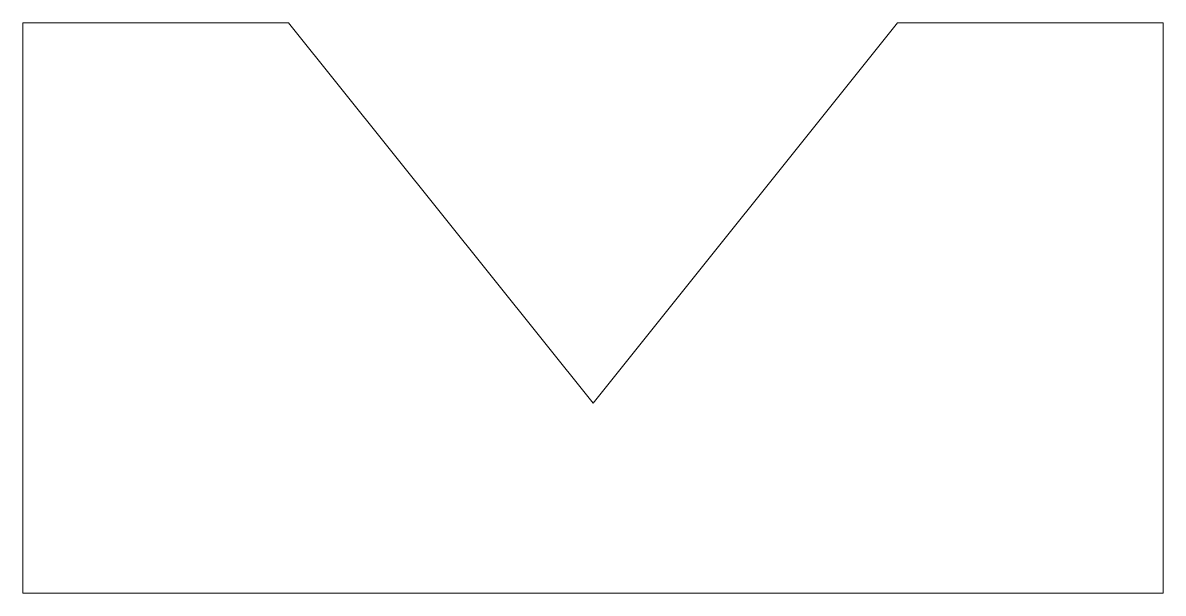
# Model space of a CAD drawing. Header units: millimetres. Extents: x 99.5 to 159.5, y 0 to 30.
import ezdxf

# ---------------------------------------------------------------- set-up
doc = ezdxf.new("R2010")
doc.units = ezdxf.units.MM

msp = doc.modelspace()

# ---------------------------------------------------------------- linework, layer by layer
at = {"color": 7, "linetype": 'Continuous', "lineweight": 15}
for p, q in [((113.506, 30), (99.519, 30)), ((99.519, 30), (99.519, 0)), ((129.519, 10), (113.506, 30)), ((145.531, 30), (129.519, 10)), ((159.519, 30), (145.531, 30)), ((159.519, 0), (159.519, 30)), ((99.519, 0), (159.519, 0))]:
    msp.add_line(p, q, dxfattribs=at)

doc.saveas('drawing.dxf')
